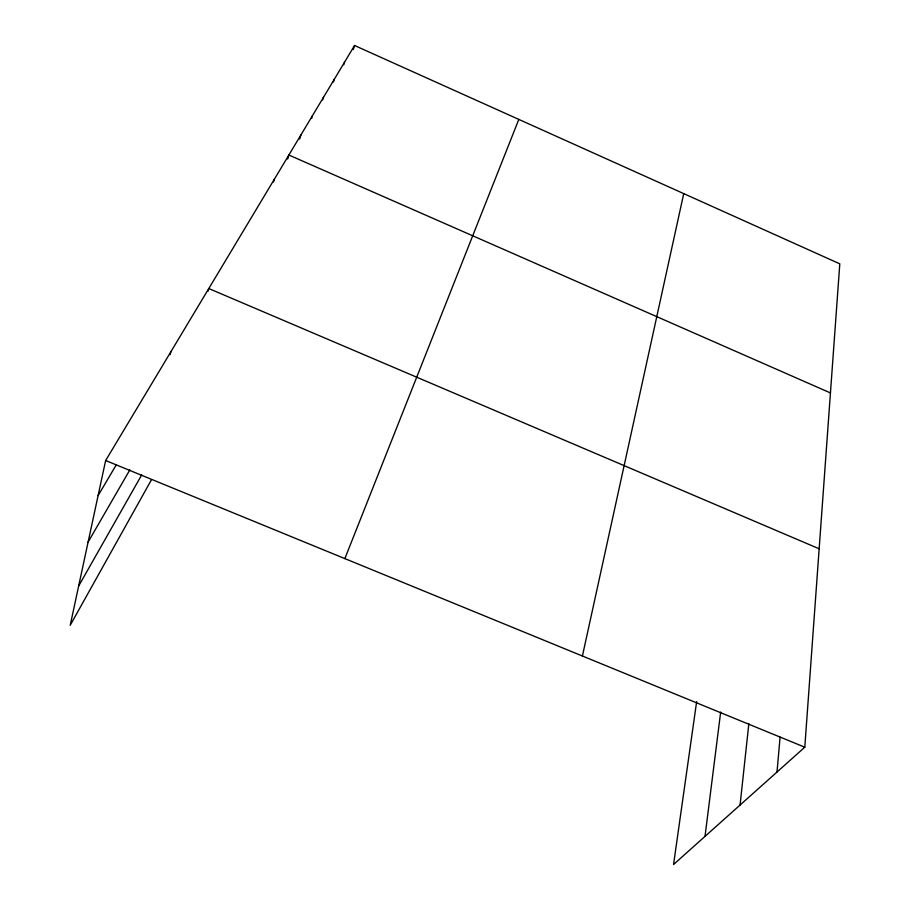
<?xml version="1.0" encoding="UTF-8"?>
<svg xmlns="http://www.w3.org/2000/svg" width="910" height="910" viewBox="0 0 910 910"><rect width="100%" height="100%" fill="white"/><g stroke="black" fill="none" stroke-linecap="round" stroke-linejoin="round"><path stroke-width="1.36" d="M696.651 701.621L673.559 864.5L804.793 747.19L839.793 263.843L354.559 45.5L105.64 460.528L70.206 625.295L151.56 479.581M777.015 772.021L780.086 737.123M740.069 805.043L748.839 723.7M705.011 836.381L720.674 712.041M582.411 656.019L683.74 193.625M170.147 354.593L170.818 351.863M208.071 291.268L208.799 288.538L819.159 548.787M273.535 181.989L274.32 179.293M287.674 159.057L288.868 155.03L830.443 392.938M299.64 139.059L300.846 135.055M311.573 118.471L312.38 115.82M322.686 99.918L323.505 97.279M333.401 82.025L334.22 79.409M343.741 64.769L344.572 62.153M353.273 49.55L354.559 45.5M344.856 558.615L518.814 119.403M78.647 586.04L141.732 474.861M88.099 542.098L129.88 469.833M98.098 495.62L116.343 464.703M105.64 460.528L804.793 747.19"/></g></svg>
